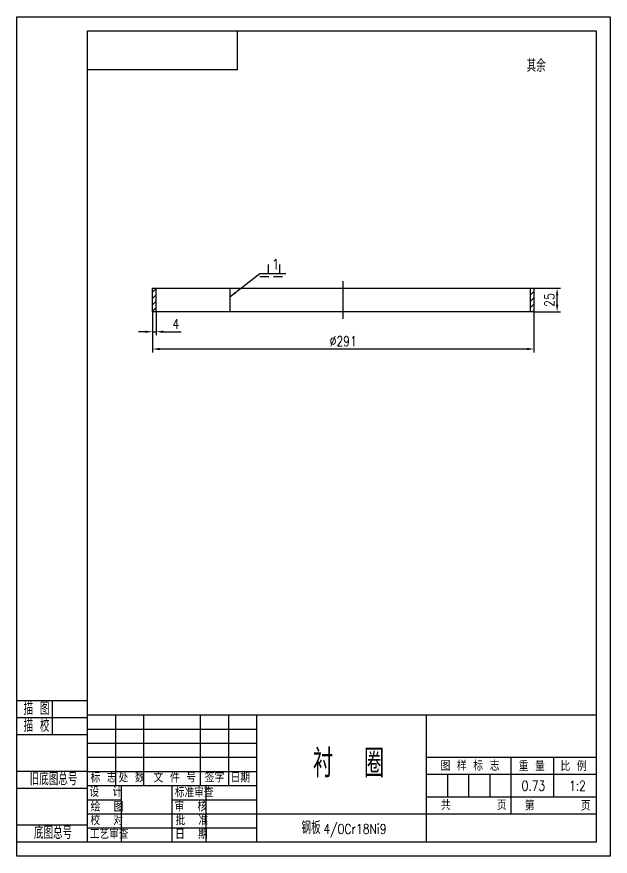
# Model space of a CAD drawing. Header units: millimetres. Extents: x 0 to 1761, y 0 to 1006.
# Drawn here: x 880 to 1090, y 709 to 1006 of the extents above; entities that cross this region are included whole.
import ezdxf

# ---------------------------------------------------------------- set-up
doc = ezdxf.new("R2010")
doc.units = ezdxf.units.MM
doc.linetypes.add('CENTER2', pattern=[28.575, 19.05, -3.175, 3.175, -3.175])
doc.linetypes.add('DASHED2', pattern=[9.525, 6.35, -3.175])
doc.styles.add('HZXT', font='gbenor.shx', dxfattribs={"bigfont": 'gbcbig.shx'})
doc.styles.get("Standard").update_dxf_attribs({"font": 'txt.shx', "width": 0.8, "height": 3.5})
doc.dimstyles.new('AM_GB', dxfattribs={"dimtxt": 3.5, "dimasz": 2.5, "dimexe": 1.25, "dimexo": 0, "dimgap": 1, "dimtad": 1, "dimdsep": 46, "dimtxsty": 'Standard', "dimcen": 0, "dimclrd": 4, "dimclre": 4, "dimclrt": 3, "dimadec": 0, "dimazin": 2, "dimtp": 0.1, "dimtm": 0.1, "dimtfac": 0.71, "dimtmove": 0, "dimatfit": 0, "dimfxl": 0, "dimlwd": -1, "dimlwe": -1, "dimarcsym": 0})
doc.dimstyles.new('AM_GB$7', dxfattribs={"dimtxt": 5, "dimasz": 2.5, "dimexe": 1.25, "dimexo": 0, "dimgap": 1, "dimtad": 1, "dimdsep": 46, "dimtxsty": 'Standard', "dimcen": 0, "dimclrd": 4, "dimclre": 4, "dimclrt": 3, "dimadec": 0, "dimazin": 2, "dimtp": 0.1, "dimtm": 0.1, "dimtfac": 0.71, "dimtmove": 0, "dimatfit": 0, "dimfxl": 0, "dimlwd": -1, "dimlwe": -1, "dimarcsym": 0})

# ---------------------------------------------------------------- blocks, each defined once
blk = doc.blocks.new('*D135')
at = {"color": 4, "transparency": 16777216}
for p, q in [((928.02, 901.63), (928.02, 887.21)), ((1063.02, 901.63), (1063.02, 887.21)), ((930.52, 888.46), (1060.52, 888.46))]:
    blk.add_line(p, q, dxfattribs=at)
for points in [[(930.52, 888.87), (930.52, 888.04), (928.02, 888.46)], [(1060.52, 888.87), (1060.52, 888.04), (1063.02, 888.46)]]:
    blk.add_solid(points, dxfattribs=at)
at = {"layer": 'Defpoints', "color": 0, "transparency": 16777216}
for p in [(928.02, 901.63), (1063.02, 901.63), (1063.02, 888.46)]:
    blk.add_point(p, dxfattribs=at)
at = {"color": 3, "transparency": 16777216, "insert": (995.52, 891.21), "char_height": 3.5, "attachment_point": 5}
blk.add_mtext('%%c291', dxfattribs=at)
blk = doc.blocks.new('*D136')
at = {"color": 4, "transparency": 16777216}
for p, q in [((928.02, 901.63), (928.02, 893.31)), ((929.36, 901.63), (929.36, 893.31)), ((925.52, 894.56), (923.02, 894.56)), ((928.02, 894.56), (929.36, 894.56)), ((931.86, 894.56), (938.22, 894.56))]:
    blk.add_line(p, q, dxfattribs=at)
for points in [[(925.52, 894.98), (925.52, 894.14), (928.02, 894.56)], [(931.86, 894.98), (931.86, 894.14), (929.36, 894.56)]]:
    blk.add_solid(points, dxfattribs=at)
at = {"layer": 'Defpoints', "color": 0, "transparency": 16777216}
for p in [(928.02, 901.63), (929.36, 901.63), (929.36, 894.56)]:
    blk.add_point(p, dxfattribs=at)
at = {"color": 3, "transparency": 16777216, "insert": (936.29, 897.31), "char_height": 3.5, "attachment_point": 5}
blk.add_mtext('4', dxfattribs=at)
blk = doc.blocks.new('*D137')
at = {"color": 4, "transparency": 16777216}
for p, q in [((1063.02, 909.96), (1072.46, 909.96)), ((1071.21, 904.13), (1071.21, 907.46)), ((1063.02, 901.63), (1072.46, 901.63))]:
    blk.add_line(p, q, dxfattribs=at)
for points in [[(1070.79, 907.46), (1071.63, 907.46), (1071.21, 909.96)], [(1070.79, 904.13), (1071.63, 904.13), (1071.21, 901.63)]]:
    blk.add_solid(points, dxfattribs=at)
at = {"layer": 'Defpoints', "color": 0, "transparency": 16777216}
for p in [(1063.02, 909.96), (1071.21, 909.96), (1063.02, 901.63)]:
    blk.add_point(p, dxfattribs=at)
at = {"color": 3, "transparency": 16777216, "insert": (1068.46, 905.79), "char_height": 3.5, "attachment_point": 5, "rotation": 90}
blk.add_mtext('25', dxfattribs=at)

msp = doc.modelspace()

# ---------------------------------------------------------------- hatches: boundary and pattern name
h = msp.add_hatch()
h.set_pattern_fill('ANSI31', color=4, scale=0.5, style=0)
h.set_pattern_definition([(45, (440, -482), (-1.122532, 1.122532), [])])
h.paths.add_polyline_path([(1063.0243, 909.9603), (1061.691, 909.9603), (1061.691, 901.627), (1063.0243, 901.627)])
h.paths.add_polyline_path([(929.3577, 909.9603), (928.0243, 909.9603), (928.0243, 901.627), (929.3577, 901.627)])

# ---------------------------------------------------------------- linework, layer by layer
at = {"color": 4}
for p, q in [((958.0978, 987.2739), (958.0978, 1001)), ((958.0978, 987.2739), (905, 987.2739)), ((905, 764), (880, 764)), ((892.5, 764), (892.5, 752)), ((905, 758), (880, 758)), ((915, 734), (915, 759)), ((925, 734), (925, 759)), ((945, 734), (945, 759)), ((955, 734), (955, 759)), ((965, 714), (965, 759)), ((1025, 714), (1025, 759)), ((905, 752), (880, 752)), ((905, 754), (965, 754)), ((905, 749), (965, 749)), ((905, 744), (965, 744)), ((1025, 744), (1085, 744)), ((1055, 724), (1055, 744)), ((1070, 730), (1070, 744)), ((905, 739), (880, 739)), ((905, 739), (965, 739)), ((1025, 738), (1085, 738)), ((1032.5, 730), (1032.5, 738)), ((1040, 730), (1040, 738)), ((1047.5, 730), (1047.5, 738)), ((905, 734), (965, 734)), ((917, 714), (917, 734)), ((935, 714), (935, 734)), ((947, 714), (947, 734)), ((905, 733), (880, 733)), ((905, 729), (917, 729)), ((935, 729), (965, 729)), ((1025, 730), (1085, 730)), ((905, 724), (1085, 724)), ((905, 720), (880, 720)), ((905, 719), (965, 719)), ((905, 714), (880, 714))]:
    msp.add_line(p, q, dxfattribs=at)
for p, q in [((968.9201, 918.3597), (968.9201, 915.123)), ((972.9393, 918.3597), (972.9393, 915.123)), ((928.0243, 909.9603), (1063.0243, 909.9603)), ((928.0243, 901.627), (928.0243, 909.9603)), ((929.3577, 901.627), (929.3577, 909.9603)), ((955.396, 909.9603), (955.396, 901.627)), ((1061.691, 909.9603), (1061.691, 901.627)), ((1063.0243, 909.9603), (1063.0243, 901.627)), ((1063.0243, 901.627), (928.0243, 901.627)), ((905, 759), (1085, 759))]:
    msp.add_line(p, q)
at = {"color": 6, "linetype": 'DASHED2', "ltscale": 0.5}
msp.add_line((966.0577, 914.1217), (975.1522, 914.1217), dxfattribs=at)
at = {"color": 1, "linetype": 'CENTER2'}
msp.add_line((995.5243, 899.0804), (995.5243, 912.507), dxfattribs=at)
at = {"color": 4}
msp.add_lwpolyline([(880, 1006), (1090, 1006), (1090, 709), (880, 709)], close=True, dxfattribs=at)
msp.add_lwpolyline([(905, 1001), (1085, 1001), (1085, 714), (905, 714)], close=True)

# ---------------------------------------------------------------- texts
at = {"color": 3, "style": 'HZXT'}
for s, height, p in [('其余', 4.5, (1060.4368, 986.5065)), ('描 图', 4.5, (882.3807, 758.9728)), ('描 校', 4.5, (882.3807, 752.9728)), ('衬  圈', 10, (984.789, 736.9032)), ('旧底图总号', 4.5, (884.5636, 734.0945)), ('标准审查', 3.6, (935.9471, 729.7967)), ('钢板', 4.5, (980.7855, 716.8872)), ('底图总号', 4.5, (886.0757, 715.0762)), ('工艺审查', 3.6, (905.8452, 715.1424))]:
    msp.add_text(s, height=height, dxfattribs=at).set_placement(p)
at = {"color": 3, "width": 0.8}
for s, height, p in [('1', 3.75, (970.3392, 916.5479)), ('0.73', 3.5, (1058.6335, 732.1841)), ('1:2', 3.5, (1075.4053, 732.1841))]:
    msp.add_text(s, height=height, dxfattribs=at).set_placement(p)
at = {"color": 3, "style": 'HZXT', "width": 1.2}
for s, p in [('图 样 标 志', (1029.9691, 739.2608)), ('重 量', (1057.6195, 739.1226)), ('比 例', (1072.4028, 739.1226)), ('标 志', (906.0891, 735.0748)), ('处 数', (915.995, 735.0748)), ('文 件 号', (928.3997, 735.0748)), ('签字', (946.5254, 735.1076)), ('日期', (955.6691, 735.0748)), ('设  计', (905.7167, 730.0046)), ('绘  图', (906.1438, 724.7514)), ('审  核', (935.7857, 724.8718)), ('共       页', (1030.0724, 725.3159)), ('第       页', (1059.7512, 725.1159)), ('校  对', (906.0233, 719.9857)), ('批  准', (936.1471, 719.9469)), ('日  期', (936.0047, 715.0381))]:
    msp.add_text(s, height=3.6, dxfattribs=at).set_placement(p)
at = {"color": 3, "linetype": 'Continuous', "width": 0.8}
msp.add_text('4/0Cr18Ni9', height=3.5, dxfattribs=at).set_placement((988.5026, 716.894))

# ---------------------------------------------------------------- dimensions: what is measured, and where the dimension line sits
at = {"color": 4}
dim = msp.add_linear_dim(base=(1071.2096, 909.9603), p1=(1063.0243, 901.627), p2=(1063.0243, 909.9603), angle=90, dimstyle='AM_GB', override={"dimlfac": 3}, dxfattribs=at)
dim.commit()
dim.dimension.update_dxf_attribs({"geometry": '*D137', "text_midpoint": (1071.2096, 905.7937), "dimtype": 160})
dim = msp.add_linear_dim(base=(929.3577, 894.5587), p1=(928.0243, 901.627), p2=(929.3577, 901.627), dimstyle='AM_GB', override={"dimlfac": 3}, dxfattribs=at)
dim.commit()
dim.dimension.update_dxf_attribs({"geometry": '*D136', "text_midpoint": (936.291, 897.3087)})
dim = msp.add_linear_dim(base=(1063.0243, 888.4574), p1=(928.0243, 901.627), p2=(1063.0243, 901.627), text='%%c291', dimstyle='AM_GB', override={"dimlfac": 3}, dxfattribs=at)
dim.commit()
dim.dimension.update_dxf_attribs({"geometry": '*D135', "text_midpoint": (995.5243, 891.2074)})

# ---------------------------------------------------------------- leaders
msp.add_leader([(955.396, 906.8761), (966.0174, 915.123), (975.1722, 915.123)], dimstyle='AM_GB$7', override={"dimgap": 1.5, "dimtad": 0})

doc.saveas('drawing.dxf')
